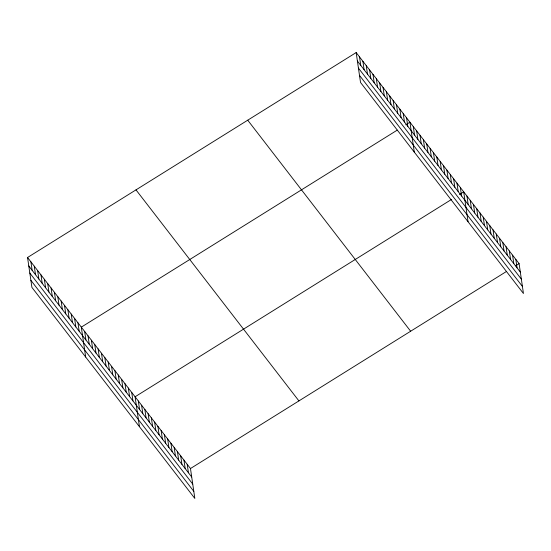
<?xml version="1.0" encoding="UTF-8"?>
<svg xmlns="http://www.w3.org/2000/svg" width="551" height="551" viewBox="0 0 551 551"><rect width="100%" height="100%" fill="white"/><g stroke="black" fill="none" stroke-linecap="round" stroke-linejoin="round"><path stroke-width="0.83" d="M27.55 257.496L190.474 468.536L194.834 498.435L31.91 287.395L27.55 257.496L356.166 52.565L519.09 263.605L523.45 293.504L360.526 82.464L356.166 52.565M397.257 130.119L81.314 327.142L85.674 357.034M405.708 124.843L409.93 122.212L414.29 152.104M451.724 199.317L135.078 396.782L139.437 426.681M459.472 194.489L463.694 191.851L468.054 221.75M190.474 468.536L506.41 271.512M515.571 265.802L519.09 263.605M357.406 61.044L520.323 272.084M358.432 68.11L521.356 279.15M359.5 75.391L522.417 286.43M247.723 120.194L410.647 331.234M135.994 189.875L298.917 400.908M28.783 265.975L191.707 477.008M29.816 273.041L192.74 484.081M30.877 280.321L193.8 491.361M515.832 259.383L517.065 267.862M512.575 255.168L513.808 263.64M509.317 250.946L510.55 259.418M506.052 246.724L507.292 255.196M502.794 242.502L504.034 250.974M499.537 238.28L500.776 246.758M496.279 234.058L497.519 242.536M493.021 229.843L494.261 238.314M489.763 225.621L490.996 234.092M486.505 221.399L487.738 229.87M483.248 217.177L484.481 225.655M479.99 212.955L481.223 221.433M476.732 208.739L477.965 217.211M473.474 204.517L474.707 212.989M470.21 200.295L471.449 208.767M466.952 196.073L468.192 204.545M460.333 187.498L461.573 195.977M456.979 183.146L458.212 191.624M453.618 178.793L454.85 187.271M450.257 174.44L451.489 182.918M446.895 170.094L448.128 178.565M443.534 165.741L444.767 174.212M440.173 161.388L441.413 169.86M436.812 157.035L438.052 165.507M433.451 152.682L434.691 161.154M430.097 148.329L431.33 156.801M426.736 143.976L427.969 152.448M423.375 139.623L424.607 148.095M420.014 135.27L421.246 143.742M416.652 130.918L417.885 139.389M413.291 126.565L414.531 135.036M406.569 117.859L407.809 126.331M403.215 113.506L404.448 121.978M399.854 109.153L401.087 117.625M396.493 104.8L397.726 113.272M393.132 100.447L394.364 108.919M389.771 96.094L391.003 104.566M386.409 91.741L387.649 100.213M383.048 87.389L384.288 95.86M379.687 83.036L380.927 91.514M376.333 78.683L377.566 87.161M372.972 74.33L374.205 82.808M369.611 69.977L370.844 78.456M366.25 65.624L367.483 74.103M362.889 61.271L364.121 69.75M359.527 56.918L360.767 65.397M187.209 464.314L188.449 472.792M183.951 460.099L185.191 468.57M180.694 455.877L181.933 464.348M177.436 451.655L178.676 460.126M174.178 447.433L175.418 455.904M170.92 443.211L172.153 451.689M167.662 438.989L168.895 447.467M164.405 434.773L165.637 443.245M161.147 430.551L162.38 439.023M157.889 426.329L159.122 434.801M154.631 422.107L155.864 430.586M151.367 417.885L152.606 426.364M148.109 413.67L149.349 422.142M144.851 409.448L146.091 417.92M141.593 405.226L142.833 413.698M138.335 401.004L139.575 409.476M131.717 392.429L132.956 400.908M128.355 388.076L129.595 396.555M124.994 383.723L126.234 392.202M121.64 379.37L122.873 387.849M118.279 375.017L119.512 383.496M114.918 370.671L116.151 379.143M111.557 366.319L112.79 374.79M108.196 361.966L109.429 370.437M104.835 357.613L106.074 366.084M101.474 353.26L102.713 361.732M98.112 348.907L99.352 357.379M94.758 344.554L95.991 353.026M91.397 340.201L92.63 348.673M88.036 335.848L89.269 344.32M84.675 331.495L85.908 339.967M77.953 322.79L79.192 331.261M74.592 318.437L75.831 326.908M71.231 314.084L72.47 322.555M67.876 309.731L69.109 318.202M64.515 305.378L65.748 313.85M61.154 301.025L62.387 309.497M57.793 296.672L59.026 305.144M54.432 292.319L55.665 300.791M51.071 287.966L52.311 296.438M47.71 283.613L48.949 292.092M44.349 279.261L45.588 287.739M40.994 274.908L42.227 283.386M37.633 270.555L38.866 279.033M34.272 266.202L35.505 274.68M30.911 261.849L32.144 270.327"/></g></svg>
